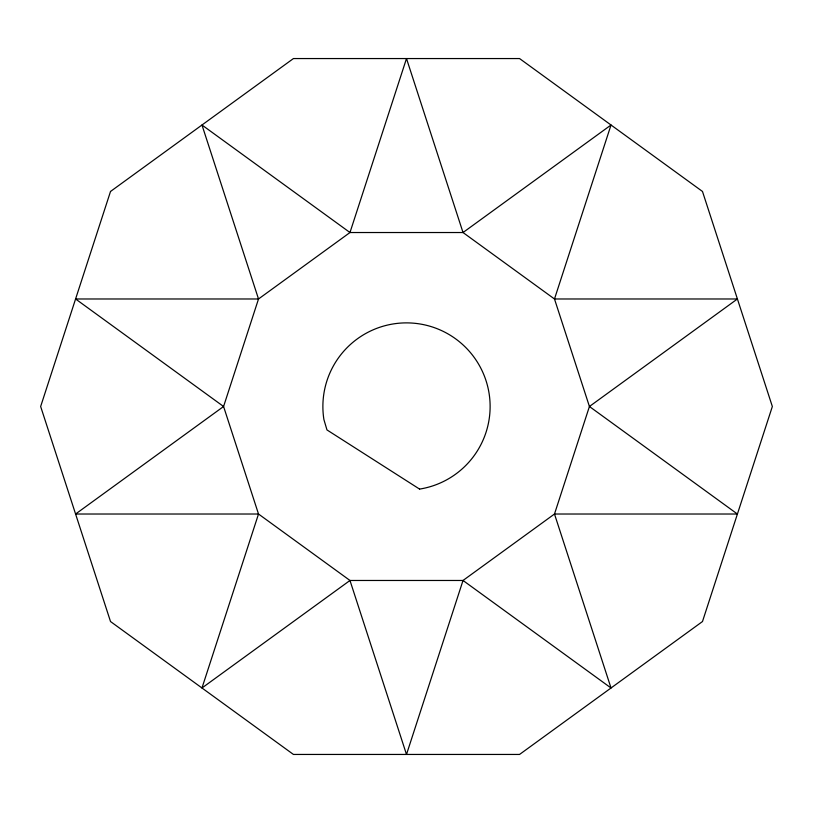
<?xml version="1.0" encoding="UTF-8"?>
<svg xmlns="http://www.w3.org/2000/svg" width="813" height="813" viewBox="0 0 813 813"><rect width="100%" height="100%" fill="white"/><g stroke="black" fill="none" stroke-linecap="round" stroke-linejoin="round"><path stroke-width="1.22" d="M110.517 191.462L40.65 406.5L110.517 621.539L293.442 754.444L519.558 754.444L702.483 621.539L772.35 406.5L702.483 191.462L519.558 58.556L293.442 58.556L110.517 191.462M258.514 298.981L223.575 406.5L75.589 514.019L258.514 514.019L349.976 580.472L406.5 754.444L463.024 580.472L554.486 514.019L737.411 514.019L589.425 406.5L554.486 298.981L611.02 125.009L463.024 232.528L349.976 232.528L201.98 125.009L258.514 298.981L349.976 232.528L406.5 58.556L463.024 232.528L554.486 298.981L737.411 298.981L589.425 406.5L554.486 514.019L611.02 687.991L463.024 580.472L349.976 580.472L201.98 687.991L258.514 514.019L223.575 406.5L75.589 298.981L258.514 298.981M419.579 489.091L326.968 429.925L323.909 419.579A83.627 83.627 0 0 1 393.421 323.909A83.627 83.627 0 0 1 489.091 393.421A83.627 83.627 0 0 1 419.579 489.091"/></g></svg>
